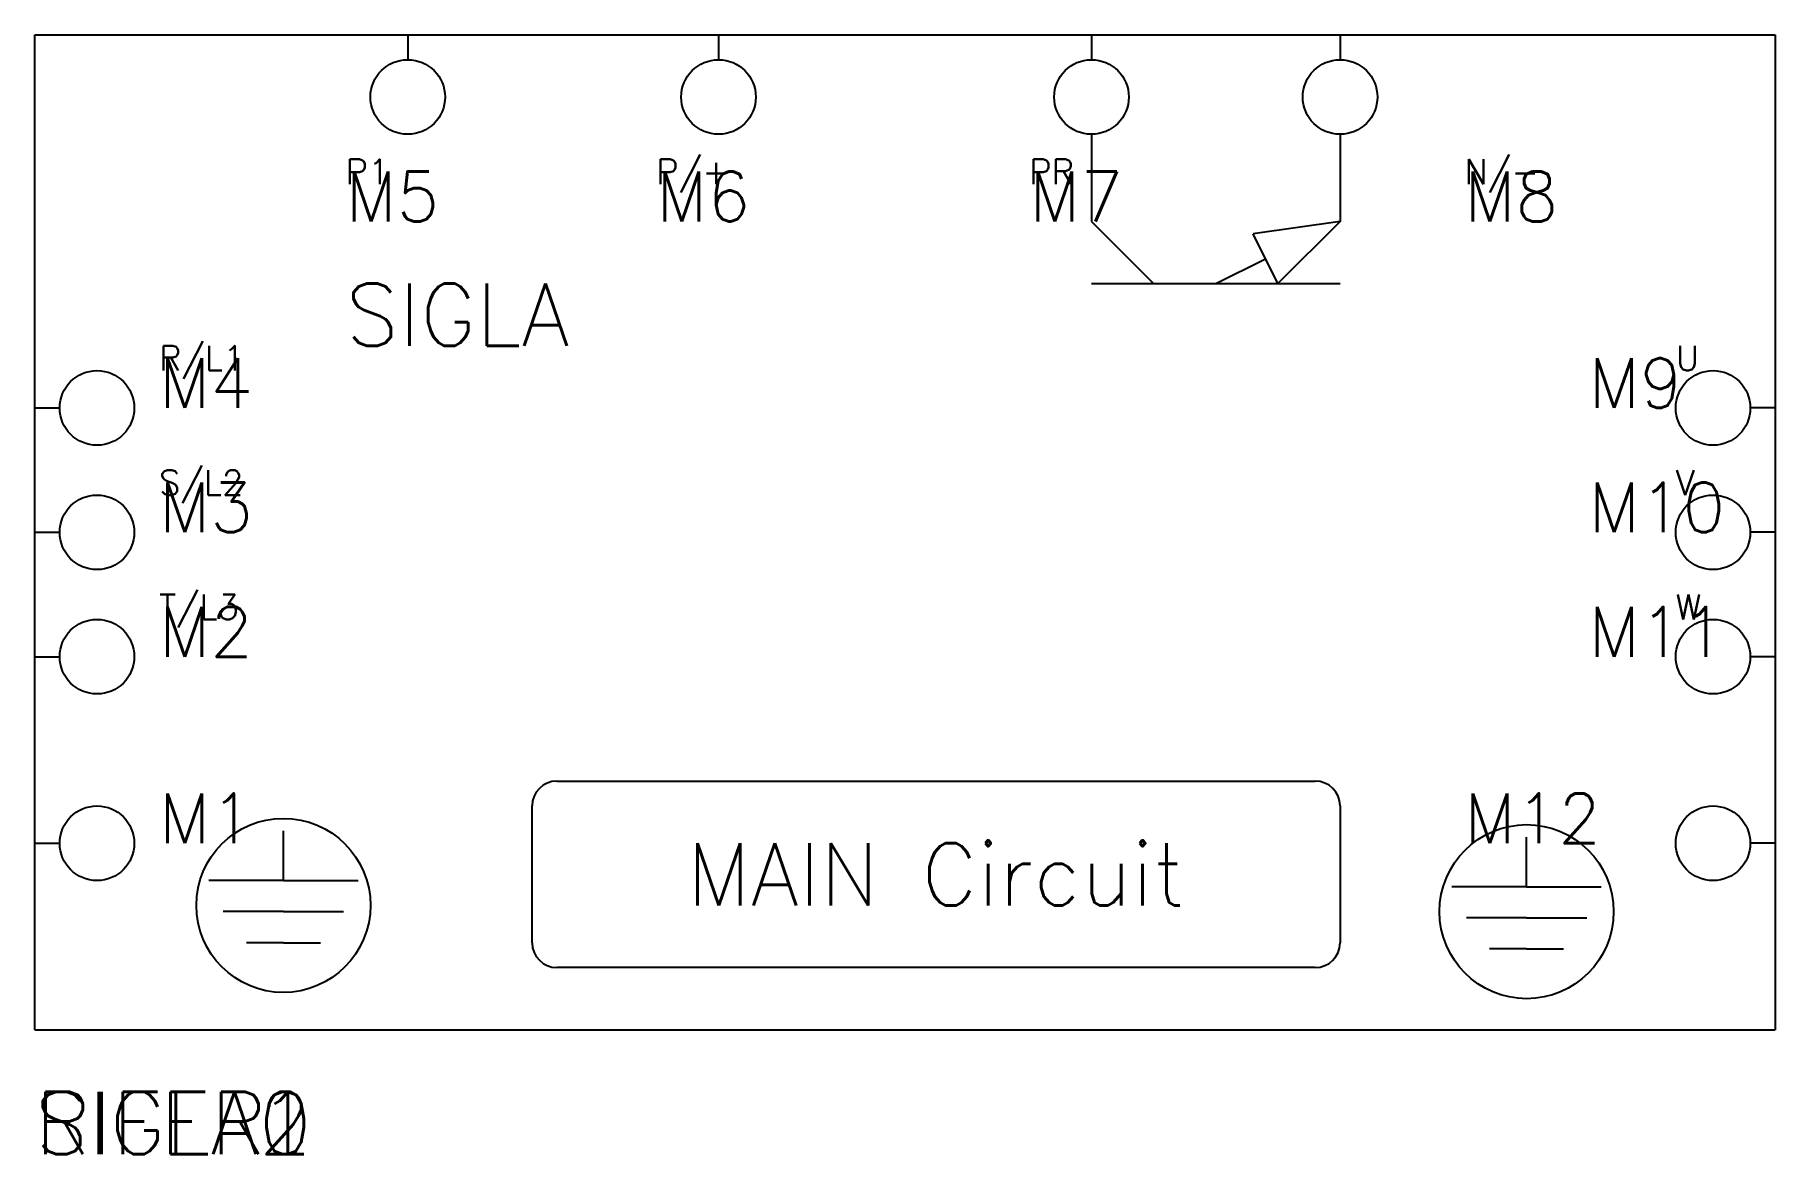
# Model space of a CAD drawing. Extents: x 0 to 70, y -5 to 40.
import ezdxf

# ---------------------------------------------------------------- set-up
doc = ezdxf.new("R2010")
doc.units = 0
doc.header["$LTSCALE"] = 4
doc.linetypes.add('CONTINUA', pattern=[0])
doc.layers.get('0').update_dxf_attribs({"linetype": 'CONTINUOUS'})
doc.styles.get("Standard").update_dxf_attribs({"font": 'romans.shx'})

msp = doc.modelspace()

# ---------------------------------------------------------------- linework, layer by layer
at = {"linetype": 'CONTINUA'}
for p, q in [((0, 0), (0, 40)), ((0, 40), (70, 40)), ((15, 40), (15, 39)), ((27.5, 40), (27.5, 39)), ((42.5, 40), (42.5, 39)), ((52.5, 40), (52.5, 39)), ((70, 40), (70, 0)), ((42.5, 36), (42.5, 32.5)), ((52.5, 36), (52.5, 35.5)), ((52.5, 36), (52.5, 32.5)), ((42.5, 32.5), (45, 30)), ((52.5, 32.5), (49, 32)), ((52.5, 32.5), (50, 30)), ((50, 30), (49, 32)), ((47.5, 30), (49.5, 31)), ((42.5, 30), (52.5, 30)), ((0, 25), (1, 25)), ((70, 25), (69, 25)), ((0, 20), (1, 20)), ((70, 20), (69, 20)), ((0, 15), (1, 15)), ((70, 15), (69, 15)), ((21, 10), (51.5, 10)), ((21, 10), (51.5, 10)), ((20, 3.5), (20, 9)), ((52.5, 9), (52.5, 3.5)), ((10, 6), (10, 8)), ((60, 5.75), (60, 7.75)), ((0, 7.5), (1, 7.5)), ((70, 7.5), (69, 7.5)), ((10, 6), (7, 6)), ((10, 6), (13, 6)), ((60, 5.75), (57, 5.75)), ((60, 5.75), (63, 5.75)), ((10, 4.75), (7.578, 4.75)), ((10, 4.75), (12.422, 4.75)), ((60, 4.5), (57.578, 4.5)), ((60, 4.5), (62.422, 4.5)), ((10, 3.5), (8.509, 3.5)), ((10, 3.5), (11.491, 3.5)), ((60, 3.25), (58.509, 3.25)), ((60, 3.25), (61.491, 3.25)), ((51.5, 2.5), (21, 2.5)), ((0, 0), (70, 0))]:
    msp.add_line(p, q, dxfattribs=at)
for centre, radius in [((15, 37.5), 1.5), ((27.5, 37.5), 1.5), ((42.5, 37.5), 1.5), ((52.5, 37.5), 1.5), ((2.5, 25), 1.5), ((67.5, 25), 1.5), ((2.5, 20), 1.5), ((67.5, 20), 1.5), ((2.5, 15), 1.5), ((67.5, 15), 1.5), ((2.5, 7.5), 1.5), ((10, 5), 3.5), ((67.5, 7.5), 1.5), ((60, 4.75), 3.5)]:
    msp.add_circle(centre, radius, dxfattribs=at)
for centre, start, end in [((21, 9), 90, 180), ((51.5, 9), 0, 90), ((21, 3.5), 180, 270), ((51.5, 3.5), 270, 0)]:
    msp.add_arc(centre, 1, start, end, dxfattribs=at)

# ---------------------------------------------------------------- texts
for s, width, heights, insert, char_height, attachment_point in [('P/+', 5, [0], (25, 35), 1, 1), ('N/-', 5, [0], (57.5, 35), 1, 1), ('P1', 5, [0], (12.5, 35), 1, 1), ('PR', 5, [0], (40, 35), 1, 1), ('R/L1', 5, [0], (5, 27.5), 1, 1), ('U', 5, [0], (66, 27.5), 1, 1), ('S/L2', 5, [0], (5, 22.5), 1, 1), ('V', 5, [0], (66, 22.5), 1, 1), ('T/L3', 5, [0], (5, 17.5), 1, 1), ('W', 5, [0], (66, 17.5), 1, 1), ('MAIN Circuit', 32.5, [10], (36.25, 6.25), 2.5, 5)]:
    msp.add_mtext_dynamic_manual_height_columns(s, width=width, gutter_width=1, heights=heights, dxfattribs=dict(at, insert=insert, char_height=char_height, attachment_point=attachment_point))
at = {"linetype": 'CONTINUA', "flags": 9}
for tag, p, s, height in [('F7', (10, 40), '', 0.00001), ('F5', (15, 40), '', 0.00001), ('F8', (25, 40), '', 0.00001), ('F6', (27.5, 40), '', 0.00001), ('F9', (35, 40), '', 0.00001), ('F7', (42.5, 40), '', 0.00001), ('F10', (45, 40), '', 0.00001), ('F8', (52.5, 40), '', 0.00001), ('F11', (55, 40), '', 0.00001), ('F4', (0, 25), '', 0.00001), ('F6', (0, 25), '', 0.00001), ('F9', (70, 25), '', 0.00001), ('F12', (70, 25), '', 0.00001), ('F3', (0, 20), '', 0.00001), ('F5', (0, 20), '', 0.00001), ('F10', (70, 20), '', 0.00001), ('F13', (70, 20), '', 0.00001), ('F2', (0, 15), '', 0.00001), ('F4', (0, 15), '', 0.00001), ('F11', (70, 15), '', 0.00001), ('F14', (70, 15), '', 0.00001), ('F1', (0, 7.5), '', 0.00001), ('F3', (0, 7.5), '', 0.00001), ('F12', (70, 7.5), '', 0.00001), ('F2', (0, 2.5), '', 0.00001), ('TIPOSIG', (0, 0), '3', 0.00000001), ('POSIZIONE', (0, 0), '', 0.00000001), ('P-TABELLA', (0, 0), '', 0.00000001), ('T-TABELLA', (0, 0), '', 0.00000001), ('H-TABELLA', (0, 0), '', 0.00000001), ('CODICE', (0, 0), '1xNNN', 0.00000001), ('NOTE1', (0, 0), '', 0.00000001), ('NOTE2', (0, 0), '', 0.00000001)]:
    msp.add_attdef(tag, p, s, height=height, dxfattribs=at)
at = {"color": 4, "linetype": 'CONTINUA', "flags": 8}
for tag, p in [('M5', (12.5, 32.5)), ('M6', (25, 32.5)), ('M7', (40, 32.5)), ('M8', (57.5, 32.5)), ('M4', (5, 25)), ('M9', (62.5, 25)), ('M3', (5, 20)), ('M10', (62.5, 20)), ('M2', (5, 15)), ('M11', (62.5, 15)), ('M1', (5, 7.5)), ('M12', (57.5, 7.5))]:
    msp.add_attdef(tag, p, '', height=2, dxfattribs=at)
at = {"color": 3, "linetype": 'CONTINUA'}
for tag, p, s, flags in [('SIGLA', (12.5, 27.5), 'SIGLA ?', 8), ('SIGLA0', (0, -5), '', 9), ('SIGLA1', (0, -5), '', 9), ('SIGLA2', (0, -5), '', 9), ('RIFER', (0, -5), 'RIFER ?', 8)]:
    msp.add_attdef(tag, p, s, height=2.5, dxfattribs=dict(at, flags=flags))

doc.saveas('drawing.dxf')
